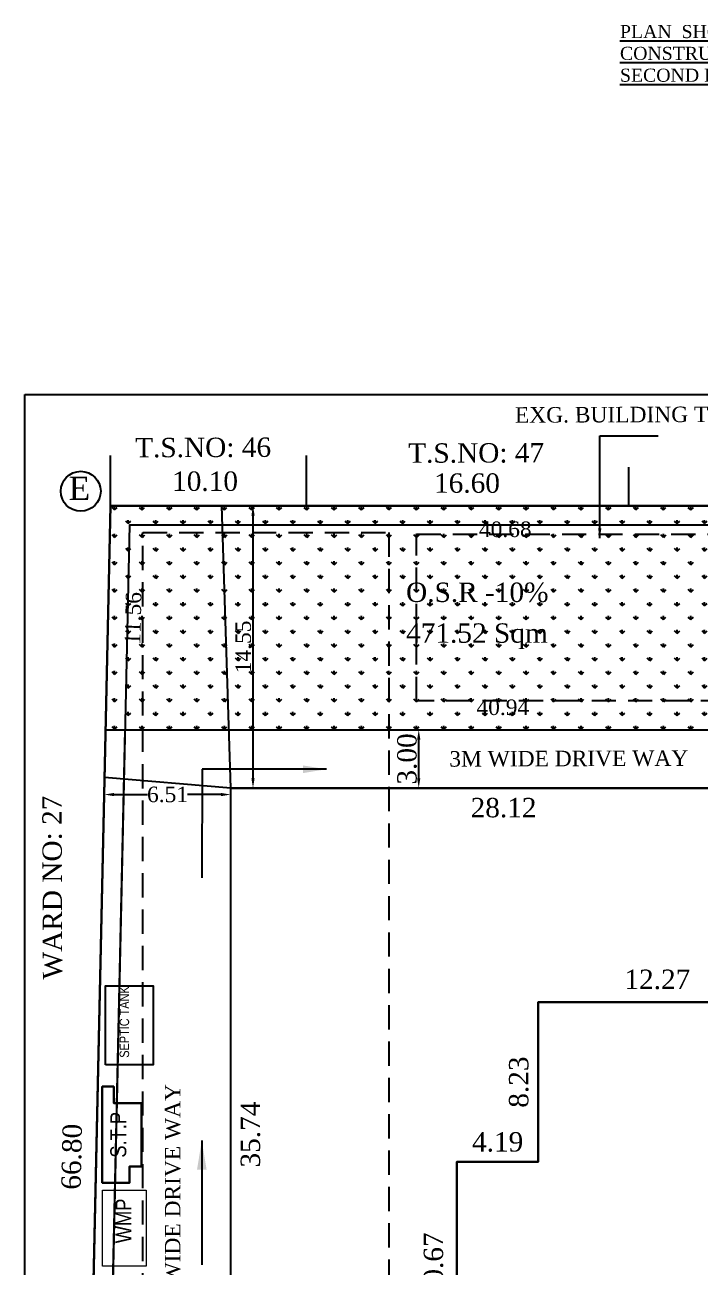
# Model space of a CAD drawing. Header units: metres. Extents: x 3616 to 3987, y 1122 to 1251.
# Drawn here: x 3615.5 to 3650.3, y 1187.4 to 1251.4 of the extents above; entities that cross this region are included whole.
import ezdxf

# ---------------------------------------------------------------- set-up
doc = ezdxf.new("R2010")
doc.units = ezdxf.units.M
doc.linetypes.add('DASHED2', pattern=[0.375, 0.25, -0.125])
for name, color, linetype in [('BLK_1_COVERED_AREA', 140, 'Continuous'), ('BLK_1_LVL_0_BLDG_FOOT_PRINT', 1, 'Continuous'), ('BLK_1_LVL_0_FRONT_SETBACK', 2, 'Continuous'), ('BLK_1_LVL_0_REAR_SETBACK', 11, 'Continuous'), ('BLK_1_LVL_0_SIDE_SETBACK2', 102, 'Continuous'), ('OSR_PLAN', 7, 'Continuous'), ('PLOT_BOUNDARY', 70, 'Continuous'), ('RWH', 130, 'Continuous'), ('SEPTIC_TANK', 146, 'Continuous')]:
    doc.layers.add(name, color=color, linetype=linetype)
doc.layers.add('WASTE_DISPOSAL', color=7, linetype='Continuous', lineweight=0)
doc.styles.add('ANAND', font='times.ttf')
doc.styles.add('ATT', font='swissck.ttf', dxfattribs={"height": 12})
doc.styles.add('SEN', font='times.ttf')
doc.dimstyles.new('PLAN INNER', dxfattribs={"dimtxt": 1, "dimasz": 0.1, "dimexe": 0.18, "dimexo": 0.0625, "dimgap": 0.09, "dimtad": 1, "dimzin": 0, "dimdsep": 46, "dimtxsty": 'ANAND', "dimcen": 0.09, "dimse1": 1, "dimse2": 1, "dimsd1": 1, "dimsd2": 1, "dimadec": 0, "dimazin": 0, "dimtfac": 1, "dimtix": 1, "dimtofl": 0, "dimtmove": 2, "dimatfit": 0, "dimfxl": 0, "dimtolj": 1, "dimtzin": 0, "dimarcsym": 0})
doc.dimstyles.new('SET BACK', dxfattribs={"dimtxt": 1, "dimasz": 0.5, "dimexe": 0.18, "dimexo": 0.0625, "dimgap": 0.09, "dimtad": 1, "dimzin": 0, "dimdsep": 46, "dimtxsty": 'ANAND', "dimcen": 0.09, "dimse1": 1, "dimse2": 1, "dimadec": 0, "dimazin": 0, "dimtfac": 1, "dimtix": 1, "dimtofl": 0, "dimtmove": 2, "dimatfit": 0, "dimfxl": 0, "dimtolj": 1, "dimtzin": 0, "dimarcsym": 0})
doc.dimstyles.new('v', dxfattribs={"dimtxt": 1, "dimasz": 2, "dimexe": 0.18, "dimexo": 0.0625, "dimgap": 0.75, "dimtad": 1, "dimzin": 0, "dimdsep": 46, "dimtxsty": 'SEN', "dimcen": 2, "dimse1": 1, "dimse2": 1, "dimsd1": 1, "dimsd2": 1, "dimazin": 0, "dimtfac": 1, "dimtofl": 0, "dimtmove": 0, "dimatfit": 3, "dimfxl": 0, "dimtolj": 1, "dimtzin": 0, "dimarcsym": 0})
doc.dimstyles.new('V1', dxfattribs={"dimtxt": 0.23, "dimasz": 0.1, "dimexe": 0.18, "dimexo": 0.0625, "dimgap": 0.09, "dimtad": 1, "dimzin": 0, "dimdsep": 46, "dimtxsty": 'ANAND', "dimcen": 0.09, "dimadec": 0, "dimazin": 0, "dimtfac": 1, "dimtix": 1, "dimtofl": 0, "dimtmove": 2, "dimatfit": 0, "dimfxl": 0, "dimtolj": 1, "dimtzin": 0, "dimarcsym": 0})

# ---------------------------------------------------------------- blocks, each defined once
blk = doc.blocks.new('*D198')
at = {"color": 0, "lineweight": -2}
blk.add_line((3627.275, 1212.589), (3627.275, 1226.143), dxfattribs=at)
at = {"color": 0}
for points in [[(3627.192, 1226.143), (3627.359, 1226.143), (3627.275, 1226.643)], [(3627.192, 1212.589), (3627.359, 1212.589), (3627.275, 1212.089)]]:
    blk.add_solid(points, dxfattribs=at)
at = {"layer": 'Defpoints', "color": 0}
for p in [(3626.81, 1226.643), (3627.275, 1226.643), (3626.81, 1212.089)]:
    blk.add_point(p, dxfattribs=at)
at = {"color": 0, "insert": (3626.777, 1219.366), "char_height": 0.8, "attachment_point": 5, "rotation": 90, "style": 'ANAND'}
blk.add_mtext('\\A1;14.55', dxfattribs=at)
blk = doc.blocks.new('*D199')
at = {"color": 0, "lineweight": -2}
for p, q in [((3620.114, 1211.753), (3621.845, 1211.753)), ((3625.628, 1211.753), (3623.897, 1211.753))]:
    blk.add_line(p, q, dxfattribs=at)
at = {"color": 0}
for points in [[(3620.114, 1211.836), (3620.114, 1211.67), (3619.614, 1211.753)], [(3625.628, 1211.836), (3625.628, 1211.67), (3626.128, 1211.753)]]:
    blk.add_solid(points, dxfattribs=at)
at = {"layer": 'Defpoints', "color": 0}
for p in [(3619.614, 1212.004), (3626.128, 1212.004), (3626.128, 1211.753)]:
    blk.add_point(p, dxfattribs=at)
at = {"color": 0, "insert": (3622.871, 1211.753), "char_height": 0.8, "attachment_point": 5, "style": 'ANAND'}
blk.add_mtext('\\A1;6.51', dxfattribs=at)
blk = doc.blocks.new('*D324')
at = {"layer": 'Defpoints', "color": 0}
for p in [(3619.936, 1226.643), (3660.619, 1226.643), (3619.936, 1224.266)]:
    blk.add_point(p, dxfattribs=at)
at = {"color": 0, "insert": (3640.277, 1225.424), "char_height": 0.8, "attachment_point": 5, "style": 'SEN'}
blk.add_mtext('\\A1;40.68', dxfattribs=at)
blk = doc.blocks.new('*D325')
at = {"layer": 'Defpoints', "color": 0}
for p in [(3619.936, 1226.643), (3622.387, 1226.589), (3619.682, 1215.089)]:
    blk.add_point(p, dxfattribs=at)
at = {"color": 0, "insert": (3621.102, 1220.838), "char_height": 0.8, "attachment_point": 5, "rotation": 88.7387, "style": 'SEN'}
blk.add_mtext('\\A1;11.56', dxfattribs=at)
blk = doc.blocks.new('*D326')
at = {"layer": 'Defpoints', "color": 0}
for p in [(3619.682, 1215.089), (3660.619, 1215.089), (3660.619, 1215.089)]:
    blk.add_point(p, dxfattribs=at)
at = {"color": 0, "insert": (3640.15, 1216.247), "char_height": 0.8, "attachment_point": 5, "style": 'SEN'}
blk.add_mtext('\\A1;40.94', dxfattribs=at)
blk = doc.blocks.new('*D204')
at = {"color": 0, "lineweight": -2}
blk.add_line((3635.816, 1212.589), (3635.816, 1214.589), dxfattribs=at)
at = {"color": 0}
for points in [[(3635.733, 1214.589), (3635.899, 1214.589), (3635.816, 1215.089)], [(3635.733, 1212.589), (3635.899, 1212.589), (3635.816, 1212.089)]]:
    blk.add_solid(points, dxfattribs=at)
at = {"layer": 'Defpoints', "color": 0}
for p in [(3635.738, 1215.089), (3635.816, 1215.089), (3635.738, 1212.089)]:
    blk.add_point(p, dxfattribs=at)
at = {"color": 0, "insert": (3635.216, 1213.589), "char_height": 1, "attachment_point": 5, "rotation": 90, "style": 'ANAND'}
blk.add_mtext('\\A1;3.00', dxfattribs=at)
blk = doc.blocks.new('*D334')
at = {"layer": 'Defpoints', "color": 0}
for p in [(3619.936, 1226.643), (3619.936, 1226.643), (3618.467, 1159.908)]:
    blk.add_point(p, dxfattribs=at)
at = {"color": 0, "insert": (3617.937, 1193.078), "char_height": 1, "attachment_point": 5, "rotation": 88.7387, "style": 'SEN'}
blk.add_mtext('\\A1;66.80', dxfattribs=at)
blk = doc.blocks.new('*D342')
at = {"layer": 'Defpoints', "color": 0}
for p in [(3619.936, 1226.643), (3630.036, 1226.643), (3630.036, 1226.643)]:
    blk.add_point(p, dxfattribs=at)
at = {"color": 0, "insert": (3624.803, 1227.903), "char_height": 1, "attachment_point": 5, "style": 'SEN'}
blk.add_mtext('\\A1;10.10', dxfattribs=at)
blk = doc.blocks.new('*D343')
at = {"layer": 'Defpoints', "color": 0}
for p in [(3630.036, 1226.643), (3646.636, 1226.643), (3646.636, 1226.545)]:
    blk.add_point(p, dxfattribs=at)
at = {"color": 0, "insert": (3638.302, 1227.805), "char_height": 1, "attachment_point": 5, "style": 'SEN'}
blk.add_mtext('\\A1;16.60', dxfattribs=at)
blk = doc.blocks.new('*D344')
at = {"layer": 'Defpoints', "color": 0}
for p in [(3646.636, 1226.643), (3664.636, 1226.643), (3664.636, 1226.426)]:
    blk.add_point(p, dxfattribs=at)
at = {"color": 0, "insert": (3655.623, 1227.686), "char_height": 1, "attachment_point": 5, "style": 'SEN'}
blk.add_mtext('\\A1;18.00', dxfattribs=at)
blk = doc.blocks.new('*D384')
at = {"layer": 'Defpoints', "color": 0}
for p in [(3626.128, 1212.089), (3654.246, 1212.089), (3626.128, 1210.469)]:
    blk.add_point(p, dxfattribs=at)
at = {"color": 0, "insert": (3640.187, 1211.069), "char_height": 1, "attachment_point": 5, "style": 'ANAND'}
blk.add_mtext('\\A1;28.12', dxfattribs=at)
blk = doc.blocks.new('*D385')
at = {"layer": 'Defpoints', "color": 0}
for p in [(3626.128, 1212.089), (3626.128, 1176.351), (3627.748, 1176.351)]:
    blk.add_point(p, dxfattribs=at)
at = {"color": 0, "insert": (3627.148, 1194.22), "char_height": 1, "attachment_point": 5, "rotation": 90, "style": 'ANAND'}
blk.add_mtext('\\A1;35.74', dxfattribs=at)
blk = doc.blocks.new('*D399')
at = {"layer": 'Defpoints', "color": 0}
for p in [(3637.787, 1192.81), (3637.182, 1182.143), (3637.784, 1182.143)]:
    blk.add_point(p, dxfattribs=at)
at = {"color": 0, "insert": (3636.582, 1187.477), "char_height": 1, "attachment_point": 5, "rotation": 90, "style": 'ANAND'}
blk.add_mtext('\\A1;10.67', dxfattribs=at)
blk = doc.blocks.new('*D400')
at = {"layer": 'Defpoints', "color": 0}
for p in [(3641.978, 1193.234), (3637.787, 1192.81), (3641.978, 1192.81)]:
    blk.add_point(p, dxfattribs=at)
at = {"color": 0, "insert": (3639.882, 1193.834), "char_height": 1, "attachment_point": 5, "style": 'ANAND'}
blk.add_mtext('\\A1;4.19', dxfattribs=at)
blk = doc.blocks.new('*D401')
at = {"layer": 'Defpoints', "color": 0}
for p in [(3654.246, 1201.615), (3641.978, 1201.04), (3654.246, 1201.04)]:
    blk.add_point(p, dxfattribs=at)
at = {"color": 0, "insert": (3648.112, 1202.215), "char_height": 1, "attachment_point": 5, "style": 'ANAND'}
blk.add_mtext('\\A1;12.27', dxfattribs=at)
blk = doc.blocks.new('*D403')
at = {"layer": 'Defpoints', "color": 0}
for p in [(3641.978, 1201.04), (3641.577, 1192.81), (3641.978, 1192.81)]:
    blk.add_point(p, dxfattribs=at)
at = {"color": 0, "insert": (3640.977, 1196.925), "char_height": 1, "attachment_point": 5, "rotation": 90, "style": 'ANAND'}
blk.add_mtext('\\A1;8.23', dxfattribs=at)

msp = doc.modelspace()

# ---------------------------------------------------------------- hatches: boundary and pattern name
h = msp.add_hatch()
h.set_pattern_fill('GRASS', color=256)
h.set_pattern_definition([(90, (2555.2377, 2370.52886), (-0.70710678, 0.70710678), [0.1875, -1.22671356]), (45, (2555.2377, 2370.5289), (-0.7071068, 0.7071068), [0.1875, -0.8125]), (135, (2555.2377, 2370.5289), (-0.7071068, -0.7071068), [0.1875, -0.8125])])
h.paths.add_polyline_path([(3619.93609, 1226.64319), (3619.6817, 1215.08899), (3660.61857, 1215.08899), (3660.61857, 1226.64319)])
h.paths.add_polyline_path([(3634.83349, 1218.93619), (3642.6291, 1218.93619), (3642.6291, 1220.90987), (3634.83349, 1220.90987)], flags=24)
h.paths.add_polyline_path([(3634.90235, 1221.38313), (3642.60062, 1221.38313), (3642.60062, 1222.94369), (3634.90235, 1222.94369)], flags=24)

# ---------------------------------------------------------------- linework, layer by layer
for p, q in [((3619.93609, 1226.64319), (3619.93609, 1229.2332)), ((3630.03609, 1226.64319), (3630.03609, 1229.2332)), ((3646.63609, 1226.64319), (3646.63609, 1228.63792)), ((3618.46677, 1159.90816), (3619.93609, 1226.64319)), ((3619.93609, 1226.64319), (3676.17169, 1226.64319))]:
    msp.add_line(p, q)
at = {"lineweight": -2}
for q in [(3618.46677, 1159.90816), (3676.17169, 1226.64319)]:
    msp.add_line((3619.93609, 1226.64319), q, dxfattribs=at)
for points in [[(3615.51757, 1232.38797), (3738.31728, 1232.38797), (3738.31728, 1121.96448), (3615.51757, 1121.96448)], [(3619.93609, 1226.64319), (3619.6817, 1215.08899), (3660.61857, 1215.08899), (3660.61857, 1226.64319)]]:
    msp.add_lwpolyline(points, close=True)
for points in [[(3667.02769, 1131.39053), (3667.02769, 1155.79053), (3618.46677, 1159.90816), (3619.93609, 1226.64319), (3676.17169, 1226.64319), (3676.17169, 1140.44319), (3725.67169, 1140.44319), (3727.12313, 1130.65016), (3667.02769, 1131.39053)], [(3667.02769, 1131.39053), (3667.02769, 1155.79053), (3618.46677, 1159.90816), (3619.93609, 1226.64319), (3676.17169, 1226.64319), (3676.17169, 1140.44319), (3725.67169, 1140.44319), (3727.12313, 1130.65016), (3667.02769, 1131.39053)], [(3667.02769, 1131.39053), (3667.02769, 1155.79053), (3618.46677, 1159.90816), (3619.93609, 1226.64319), (3676.17169, 1226.64319), (3676.17169, 1140.44319), (3725.67169, 1140.44319), (3727.12313, 1130.65016), (3667.02769, 1131.39053)], [(3660.61857, 1225.64319), (3675.17169, 1225.64319), (3675.17169, 1156.78696), (3676.17169, 1156.78696), (3676.17169, 1226.64319), (3619.93609, 1226.64319), (3618.46677, 1159.90816), (3667.02769, 1155.79053), (3667.11218, 1156.78696)], [(3667.11218, 1156.78696), (3619.4872, 1160.82522), (3620.68194, 1215.08899)], [(3624.64939, 1213.05758), (3624.63569, 1207.45108)]]:
    msp.add_lwpolyline(points)
at = {"linetype": 'DASHED2', "ltscale": 5}
for points in [[(3621.60065, 1225.26917), (3634.28299, 1225.26917), (3634.28299, 1161.44885), (3621.60065, 1161.44885)], [(3635.69935, 1225.17741), (3666.60386, 1225.17741), (3666.60386, 1216.58102), (3635.69935, 1216.58102)]]:
    msp.add_lwpolyline(points, close=True, dxfattribs=at)
at = {"lineweight": 30}
msp.add_lwpolyline([(3621.52822, 1195.84735), (3621.52822, 1192.57907), (3620.91673, 1192.57907), (3620.91673, 1191.73564), (3619.50399, 1191.73564), (3619.50399, 1196.69077), (3620.09439, 1196.69077), (3620.09439, 1195.84735), (3621.52822, 1195.84735)], dxfattribs=at)
at = {"lineweight": -2}
msp.add_circle((3618.39781, 1227.39386), 1.02826, dxfattribs=at)
at = {"layer": 'BLK_1_COVERED_AREA', "ltscale": 400}
msp.add_lwpolyline([(3626.12795, 1212.08899), (3654.24575, 1212.08899), (3654.24575, 1201.03999), (3641.97755, 1201.03999), (3641.97755, 1192.81039), (3637.78655, 1192.81039), (3637.78428, 1182.14268), (3645.78755, 1182.14438), (3645.78755, 1184.81104), (3662.47535, 1184.80779), (3662.47535, 1165.53079), (3637.55795, 1165.53079), (3637.55795, 1166.86429), (3634.50995, 1166.86429), (3634.50995, 1165.53079), (3626.12795, 1165.53079), (3626.12795, 1173.30319), (3628.87115, 1173.30319), (3628.87115, 1176.35119), (3626.12795, 1176.35119)], close=True, dxfattribs=at)
at = {"layer": 'BLK_1_LVL_0_BLDG_FOOT_PRINT', "ltscale": 400}
msp.add_lwpolyline([(3626.12795, 1212.08899), (3654.24575, 1212.08899), (3654.24575, 1201.03999), (3641.97755, 1201.03999), (3641.97755, 1192.81039), (3637.78655, 1192.81039), (3637.78428, 1182.14268), (3645.78755, 1182.14438), (3645.78755, 1184.81104), (3662.47535, 1184.80779), (3662.47535, 1165.53079), (3637.55795, 1165.53079), (3637.55795, 1166.86429), (3634.50995, 1166.86429), (3634.50995, 1165.53079), (3626.12795, 1165.53079), (3626.12795, 1173.30319), (3628.87115, 1173.30319), (3628.87115, 1176.35119), (3626.12795, 1176.35119)], close=True, dxfattribs=at)
at = {"layer": 'BLK_1_LVL_0_FRONT_SETBACK'}
msp.add_lwpolyline([(3654.24575, 1212.08899), (3676.17169, 1213.33419), (3676.1717, 1165.53079), (3662.47535, 1165.53079), (3662.47911, 1184.80778), (3645.78755, 1184.80778), (3645.78755, 1182.14438), (3637.78428, 1182.14609), (3637.78428, 1192.81039), (3641.97755, 1192.81039), (3641.97755, 1201.03999), (3654.24575, 1201.03999)], close=True, dxfattribs=at)
at = {"layer": 'BLK_1_LVL_0_REAR_SETBACK'}
msp.add_lwpolyline([(3626.12795, 1212.08899), (3619.6277, 1212.63637), (3618.57327, 1164.74556), (3626.12795, 1165.53079), (3626.12795, 1173.30319), (3628.87115, 1173.30319), (3628.87115, 1176.35119), (3626.12795, 1176.35119)], close=True, dxfattribs=at)
at = {"layer": 'BLK_1_LVL_0_SIDE_SETBACK2'}
msp.add_lwpolyline([(3626.12795, 1212.08899), (3625.66844, 1226.64319), (3656.04219, 1226.64319), (3654.24575, 1212.08899)], close=True, dxfattribs=at)
at = {"layer": 'OSR_PLAN', "linetype": 'Continuous'}
msp.add_lwpolyline([(3619.93609, 1226.64319), (3619.6817, 1215.08899), (3660.61857, 1215.08899), (3660.61857, 1226.64319)], close=True, dxfattribs=at)
at = {"layer": 'PLOT_BOUNDARY', "linetype": 'ByBlock'}
msp.add_lwpolyline([(3619.9361, 1226.6436), (3618.46678, 1159.90857), (3667.0277, 1155.79094), (3667.0277, 1131.39094), (3727.12314, 1130.65057), (3725.6717, 1140.4436), (3676.1717, 1140.4436), (3676.1717, 1226.6436)], close=True, dxfattribs=at)
at = {"layer": 'RWH'}
msp.add_lwpolyline([(3675.17169, 1158.30768), (3675.17169, 1225.64319), (3620.91432, 1225.64319), (3619.4872, 1160.82522), (3664.80229, 1156.98282), (3664.7178, 1155.9864), (3618.46677, 1159.90816), (3619.93609, 1226.64319), (3676.17169, 1226.64319), (3676.17169, 1158.30768), (3675.17169, 1158.30768)], dxfattribs=at)
at = {"layer": 'SEPTIC_TANK', "linetype": 'ByBlock'}
msp.add_lwpolyline([(3619.67584, 1197.81663), (3619.67584, 1201.89326), (3622.13504, 1201.89326), (3622.13504, 1197.81663)], close=True, dxfattribs=at)
at = {"layer": 'WASTE_DISPOSAL', "color": 2}
msp.add_lwpolyline([(3619.5143, 1187.43689), (3619.5143, 1191.35256), (3621.76719, 1191.35256), (3621.76719, 1187.43689)], close=True, dxfattribs=at)

# ---------------------------------------------------------------- texts
for s, height, rotation, style, p in [('EXG. BUILDING TO BE DEMOLISHED', 0.8, 0.198326, 'ANAND', (3640.77532, 1230.9284)), ('T.S.NO: 46', 1, 0.198326, 'ANAND', (3621.20338, 1229.14284)), ('T.S.NO: 47', 1, 0.198326, 'ANAND', (3635.27485, 1228.85986)), ('WARD NO: 27', 1, 90.198326, 'ANAND', (3617.44485, 1202.21709)), ('SEPTIC TANK', 0.490347, 90, 'ATT', (3620.88868, 1198.18246)), ('S.T.P', 0.823783, 90, 'ATT', (3620.74472, 1193.02964)), ('WMP', 0.823783, 90, 'ATT', (3621.01215, 1188.61394))]:
    msp.add_text(s, height=height, rotation=rotation, dxfattribs=dict(style=style)).set_placement(p)
at = {"lineweight": -2, "style": 'ANAND'}
msp.add_text('E', height=1.2, rotation=0.198326, dxfattribs=at).set_placement((3617.77679, 1226.94711))
at = {"style": 'ANAND'}
for s, p in [('O.S.R -10%%%', (3635.16244, 1221.6836)), ('471.52 Sqm', (3635.16244, 1219.58093))]:
    msp.add_text(s, height=1, dxfattribs=at).set_placement(p)
at = {"extrusion": (2.35685e-09, -7.26223e-05, 1), "insert": (3646.18662, 1251.43761, -0.00084), "char_height": 0.67507263, "width": 19.2609912, "attachment_point": 1, "text_direction": (1, -1.1e-05, 0), "style": 'ANAND'}
msp.add_mtext('{\\L\\C0;PLAN  SHOWING THE PROPOSED CONSTRUCTION OF GROUND, FIRST & SECOND FLOOR SCHOOL BUILDING\\C256; }', dxfattribs=at)
at = {"lineweight": -2, "char_height": 0.8, "attachment_point": 1, "style": 'ANAND'}
for s, insert, width, rotation in [('3M WIDE DRIVE WAY', (3637.38818, 1213.99245), 21.9656629, 0.198326), ('6M WIDE DRIVE WAY', (3622.73292, 1184.51081), 21.1930116, 90)]:
    msp.add_mtext(s, dxfattribs=dict(at, insert=insert, width=width, rotation=rotation))

# ---------------------------------------------------------------- dimensions: what is measured, and where the dimension line sits
for base, p1, p2, dimstyle, override, picture, middle in [((3630.03609, 1226.64319), (3619.93609, 1226.64319), (3630.03609, 1226.64319), 'v', {"dimfxl": 5.18, "dimarcsym": 1}, '*D342', (3624.80258, 1226.64319)), ((3646.63609, 1226.54477), (3630.03609, 1226.64319), (3646.63609, 1226.64319), 'v', {"dimfxl": 5.18, "dimarcsym": 1}, '*D343', (3638.3024, 1226.54477)), ((3664.63609, 1226.4256), (3646.63609, 1226.64319), (3664.63609, 1226.64319), 'v', {"dimfxl": 5.18, "dimarcsym": 1}, '*D344', (3655.62331, 1226.4256)), ((3626.12795, 1211.75316), (3619.61377, 1212.00381), (3626.12795, 1212.00381), 'SET BACK', {"dimtxt": 0.8}, '*D199', (3622.87086, 1211.75316))]:
    dim = msp.add_linear_dim(base=base, p1=p1, p2=p2, angle=0, dimstyle=dimstyle, override=override)
    dim.commit()
    dim.dimension.update_dxf_attribs({"geometry": picture, "text_midpoint": middle, "dimtype": 161})
dim = msp.add_linear_dim(base=(3619.93609, 1226.64319), p1=(3618.46677, 1159.90816), p2=(3619.93609, 1226.64319), angle=88.7387041, text='66.80', dimstyle='v', override={"dimfxl": 5.18, "dimarcsym": 1})
dim.commit()
dim.dimension.update_dxf_attribs({"geometry": '*D334', "text_midpoint": (3619.19647, 1193.05045), "dimtype": 161})
for p1, p2, distance, dimstyle, override, picture, middle in [((3619.6817, 1215.08899), (3619.93609, 1226.64319), -2.45165, 'v', {"dimtxt": 0.8, "dimfxl": 5.18, "dimarcsym": 1}, '*D325', (3621.10216, 1220.83761)), ((3660.61857, 1226.64319), (3619.93609, 1226.64319), 2.37707, 'v', {"dimtxt": 0.8, "dimfxl": 5.18, "dimarcsym": 1}, '*D324', (3640.27733, 1225.42419)), ((3626.80988, 1212.08899), (3626.80988, 1226.64319), -0.46531, 'SET BACK', {"dimtxt": 0.8}, '*D198', (3626.77712, 1219.36609)), ((3619.6817, 1215.08899), (3660.61857, 1215.08899), 0, 'v', {"dimtxt": 0.8, "dimfxl": 5.18, "dimarcsym": 1}, '*D326', (3640.15014, 1216.24706))]:
    dim = msp.add_aligned_dim(p1=p1, p2=p2, distance=distance, dimstyle=dimstyle, override=override)
    dim.commit()
    dim.dimension.update_dxf_attribs({"geometry": picture, "text_midpoint": middle})
dim = msp.add_aligned_dim(p1=(3635.73831, 1212.08899), p2=(3635.73831, 1215.08899), distance=-0.07766, dimstyle='SET BACK')
dim.commit()
dim.dimension.update_dxf_attribs({"geometry": '*D204', "text_midpoint": (3635.21588, 1213.58899)})
for base, p1, p2, picture, middle in [((3626.12795, 1210.46911), (3654.24575, 1212.08899), (3626.12795, 1212.08899), '*D384', (3640.18685, 1211.0692)), ((3654.24575, 1201.61466), (3641.97755, 1201.03999), (3654.24575, 1201.03999), '*D401', (3648.11165, 1202.21476)), ((3641.97755, 1193.23426), (3637.78655, 1192.81039), (3641.97755, 1192.81039), '*D400', (3639.88205, 1193.83435))]:
    dim = msp.add_linear_dim(base=base, p1=p1, p2=p2, dimstyle='PLAN INNER')
    dim.commit()
    dim.dimension.update_dxf_attribs({"geometry": picture, "text_midpoint": middle})
for base, p1, p2, picture, middle in [((3627.74818, 1176.35119), (3626.12795, 1212.08899), (3626.12795, 1176.35119), '*D385', (3627.14809, 1194.22009)), ((3641.57682, 1192.81039), (3641.97755, 1201.03999), (3641.97755, 1192.81039), '*D403', (3640.97673, 1196.92519)), ((3637.18192, 1182.14268), (3637.78655, 1192.81039), (3637.78428, 1182.14268), '*D399', (3636.58182, 1187.47653))]:
    dim = msp.add_linear_dim(base=base, p1=p1, p2=p2, angle=90, dimstyle='PLAN INNER')
    dim.commit()
    dim.dimension.update_dxf_attribs({"geometry": picture, "text_midpoint": middle})

# ---------------------------------------------------------------- leaders
for points, dimstyle, override in [([(3645.14436, 1224.97558), (3645.14436, 1230.25006), (3648.15231, 1230.25006)], 'SET BACK', {"dimgap": 0.09, "dimtad": 0}), ([(3631.05514, 1213.05758), (3624.64939, 1213.05758)], 'V1', {"dimasz": 1.2, "dimtad": 0}), ([(3624.63569, 1193.91227), (3624.63569, 1187.50652)], 'V1', {"dimasz": 1.5, "dimtad": 0})]:
    msp.add_leader(points, dimstyle=dimstyle, override=override)

doc.saveas('drawing.dxf')
